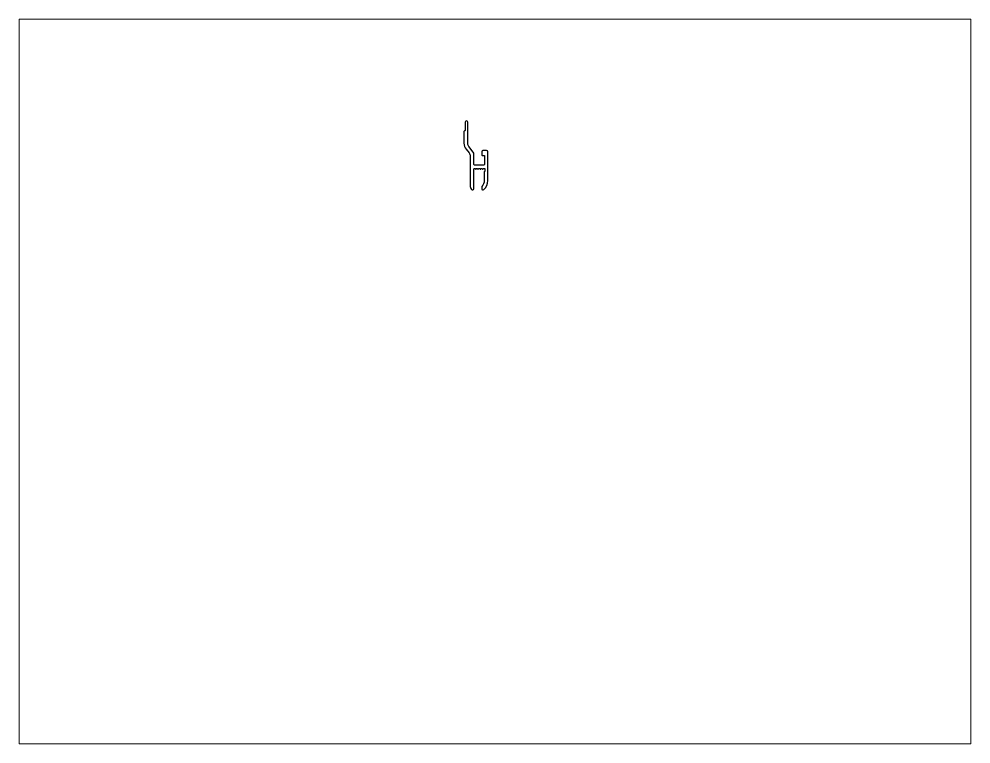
# Paper-space layout 'Layout1' of a CAD drawing. Extents: x 27 to 240, y 20 to 183.
# The model-space entities are those that its viewports show. They can reach past a viewport. Long polylines and large blocks are cut down to what shows.
import ezdxf

# ---------------------------------------------------------------- set-up
doc = ezdxf.new("R2010")
doc.units = 0
doc.header["$LTSCALE"] = 15
doc.layers.get('0').update_dxf_attribs({"linetype": 'CONTINUOUS'})

msp = doc.modelspace()

# ---------------------------------------------------------------- linework, layer by layer
msp.add_lwpolyline([(179.47, 235.44, 1.006295), (178.47, 235.44), (178.47, 232.18, -0.318422), (178.37, 232.01, -0.04191), (178.17, 231.93), (178.09, 231.91, 0.334523), (177.92, 231.68), (177.92, 226.93, 0.162858), (178.82, 224.44), (179.99, 222.96, -0.167069), (180.42, 221.71), (180.42, 215.76), (180.42, 209.8, 0.179879), (181.04, 208.12, 0.695747), (181.92, 208.44), (181.92, 216.35, -0.414214), (182.22, 216.65), (182.46, 216.65), (182.59, 216.45, 0.55051), (182.93, 216.45), (183.06, 216.65), (183.3, 216.65), (183.43, 216.45, 0.55051), (183.77, 216.45), (183.9, 216.65), (184.34, 216.65), (184.47, 216.45, 0.55051), (184.81, 216.45), (184.94, 216.65), (185.18, 216.65), (185.31, 216.45, 0.55051), (185.65, 216.45), (185.78, 216.65), (186.43, 216.65), (186.43, 215.45), (186.33, 215.45, 0.412882), (186.13, 215.25), (186.13, 211.75, -0.178955), (185.21, 209.37, 0.182451), (185.15, 209.2), (185.15, 208.44, 0.658348), (185.97, 208.08, 0.209747), (187.61, 211.82), (187.61, 223.46, 0.41291), (187.11, 223.96), (185.61, 223.96, 0.412605), (185.11, 223.46), (185.11, 222.16, 0.406712), (185.31, 221.96), (186.31, 221.95), (186.31, 218.45, -0.421269), (185.83, 217.95), (182.42, 217.95, -0.420592), (181.92, 218.44), (181.92, 222.59, 0.17429), (181.71, 223.22), (179.89, 225.52, -0.16522), (179.47, 226.76)], format="xyb", close=True)

psp = doc.layouts.get("Layout1")

# ---------------------------------------------------------------- viewports
at = {"layer": '0', "color": 0, "linetype": 'BYBLOCK', "ltscale": 0.05}
psp.add_viewport(center=(133.35, 101.6), size=(213.36, 162.56), view_center_point=(190.51, 130.3), view_height=293.8955, dxfattribs=at)

doc.saveas('drawing.dxf')
